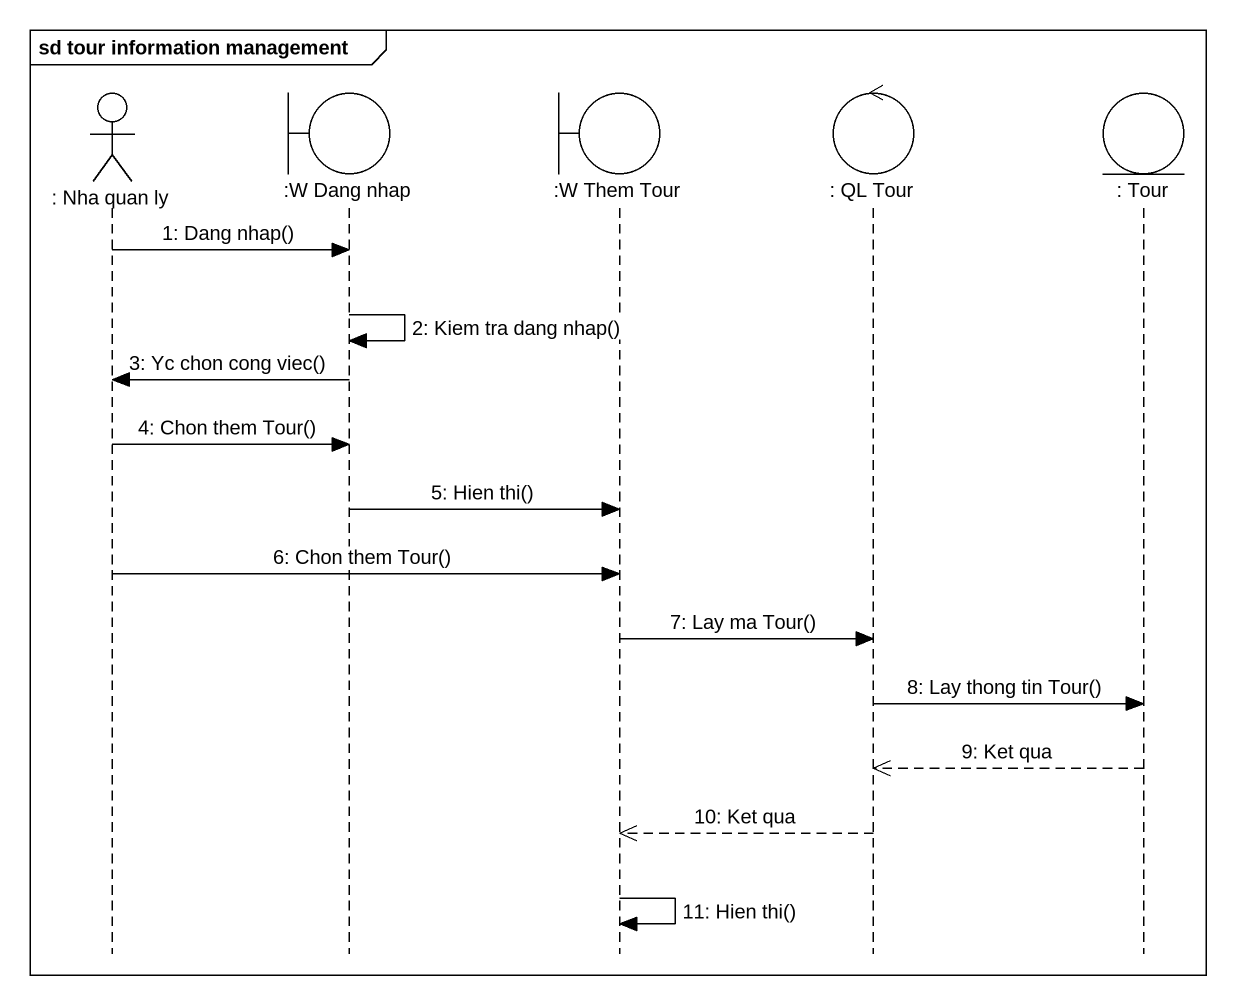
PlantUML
@startuml
mainframe sd tour information management
hide footbox
actor ": Nha quan ly" as Nha_quan_ly
boundary ":W Dang nhap" as W_Dang_nhap
boundary ":W Them Tour" as W_Them_Tour
control ": QL Tour" as QL_Tour
entity ": Tour" as Tour

Nha_quan_ly -> W_Dang_nhap : 1: Dang nhap()
W_Dang_nhap -> W_Dang_nhap : 2: Kiem tra dang nhap()
W_Dang_nhap -> Nha_quan_ly : 3: Yc chon cong viec()
Nha_quan_ly -> W_Dang_nhap : 4: Chon them Tour()
W_Dang_nhap -> W_Them_Tour : 5: Hien thi()
Nha_quan_ly -> W_Them_Tour : 6: Chon them Tour()
W_Them_Tour -> QL_Tour : 7: Lay ma Tour()
QL_Tour -> Tour : 8: Lay thong tin Tour()
Tour -->> QL_Tour : 9: Ket qua
QL_Tour -->> W_Them_Tour : 10: Ket qua
W_Them_Tour -> W_Them_Tour : 11: Hien thi()
@enduml
